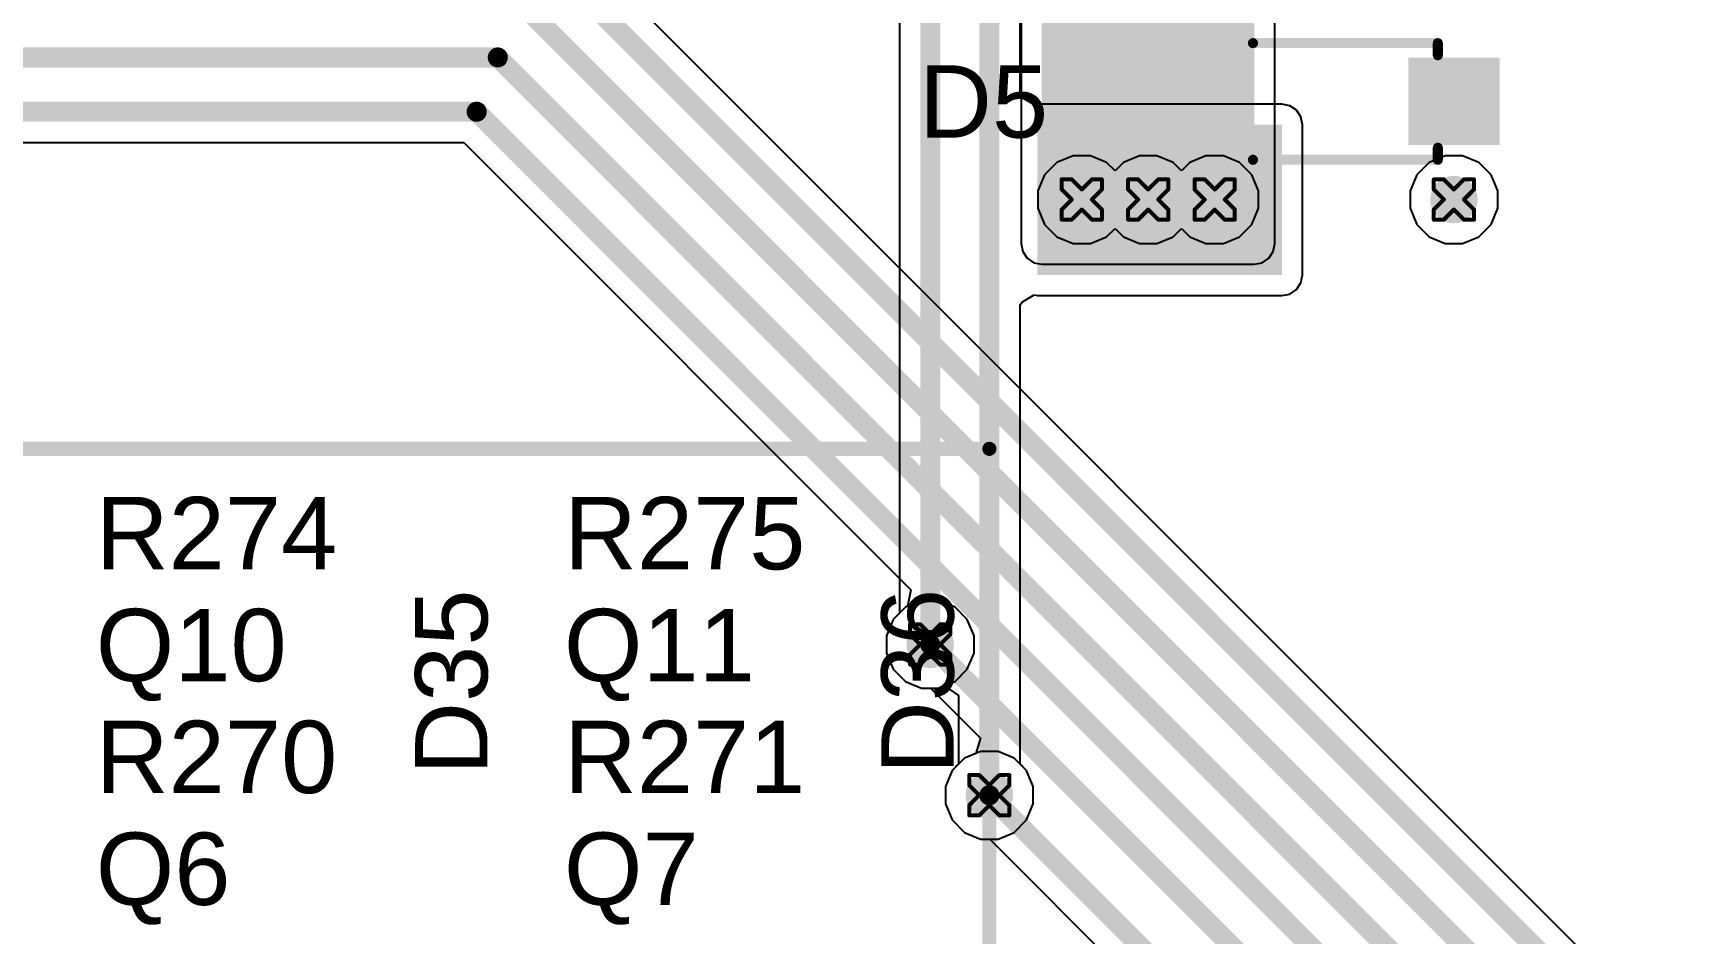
# Model space of a CAD drawing. Header units: inches. Extents: x -11 to 5379, y 0 to 5429.
# Drawn here: x 243.97 to 265.01, y 42.26 to 53.64 of the extents above; entities that cross this region are included whole.
import ezdxf

# ---------------------------------------------------------------- set-up
doc = ezdxf.new("R2010")
doc.units = ezdxf.units.IN
for name, color, linetype in [('Bottom Layer', 5, 'Continuous'), ('Drill Drawing', 1, 'Continuous'), ('GND', 16, 'Continuous'), ('PWR', 76, 'Continuous'), ('Top Layer', 1, 'Continuous'), ('Top Overlay', 2, 'Continuous'), ('Top Paste', 8, 'Continuous'), ('Top Solder', 216, 'Continuous'), ('Via Holes', 16, 'Continuous')]:
    doc.layers.add(name, color=color, linetype=linetype)
doc.styles.add('Arial', font='', dxfattribs={"height": 0.2})
doc.styles.get('Arial').set_extended_font_data('Arial')

# ---------------------------------------------------------------- blocks, each defined once
blk = doc.blocks.new('SOD_123_575')
at = {"layer": 'Top Layer'}
for points in [[(-1.1, 0.45), (-1.1, -0.45), (-2.05, -0.45), (-2.05, 0.45)], [(2.05, 0.45), (2.05, -0.45), (1.1, -0.45), (1.1, 0.45)]]:
    blk.add_hatch(color=1, dxfattribs=at).paths.add_polyline_path(points)
at = {"layer": 'Top Overlay'}
for points in [[(0.965, 0.508), (2.819, 0.508), (2.819, 0.8), (0.965, 0.8)], [(2.12, -0.788), (2.82, -0.788), (2.82, 0.787), (2.12, 0.787)], [(0.965, -0.8), (2.819, -0.8), (2.819, -0.508), (0.965, -0.508)]]:
    blk.add_hatch(color=2, dxfattribs=at).paths.add_polyline_path(points)
at = {"layer": 'Top Paste'}
for points in [[(-1.1, 0.45), (-1.1, -0.45), (-2.05, -0.45), (-2.05, 0.45)], [(2.05, 0.45), (2.05, -0.45), (1.1, -0.45), (1.1, 0.45)]]:
    blk.add_hatch(color=8, dxfattribs=at).paths.add_polyline_path(points)
at = {"layer": 'Top Solder'}
for points in [[(-0.998, 0.552), (-0.998, -0.552), (-2.152, -0.552), (-2.152, 0.552)], [(2.152, 0.552), (2.152, -0.552), (0.998, -0.552), (0.998, 0.552)]]:
    blk.add_hatch(color=216, dxfattribs=at).paths.add_polyline_path(points)
at = {"layer": 'Top Overlay'}
for points in [[(0.965, 0.737, 0.127, 0.127, 0), (-1.372, 0.737, 0.127, 0.127, 0)], [(-1.372, 0.737, 0.127, 0.127, 0), (-1.372, 0.584, 0.127, 0.127, 0)], [(-1.372, -0.584, 0.127, 0.127, 0), (-1.372, -0.737, 0.127, 0.127, 0)], [(0.965, -0.737, 0.127, 0.127, 0), (-1.372, -0.737, 0.127, 0.127, 0)]]:
    blk.add_lwpolyline(points, format="xyseb", dxfattribs=at)
for points in [[(-1.403, 0.737, 0.0635, 0.0635, 1), (-1.34, 0.737, 0.0635, 0.0635, 1)], [(-1.403, 0.737, 0.0635, 0.0635, 1), (-1.34, 0.737, 0.0635, 0.0635, 1)], [(-1.403, 0.584, 0.0635, 0.0635, 1), (-1.34, 0.584, 0.0635, 0.0635, 1)], [(0.933, 0.737, 0.0635, 0.0635, 1), (0.997, 0.737, 0.0635, 0.0635, 1)], [(-1.403, -0.584, 0.0635, 0.0635, 1), (-1.34, -0.584, 0.0635, 0.0635, 1)], [(-1.403, -0.737, 0.0635, 0.0635, 1), (-1.34, -0.737, 0.0635, 0.0635, 1)], [(-1.403, -0.737, 0.0635, 0.0635, 1), (-1.34, -0.737, 0.0635, 0.0635, 1)], [(0.933, -0.737, 0.0635, 0.0635, 1), (0.997, -0.737, 0.0635, 0.0635, 1)]]:
    blk.add_lwpolyline(points, format="xyseb", close=True, dxfattribs=at)

msp = doc.modelspace()

# ---------------------------------------------------------------- hatches: boundary and pattern name
at = {"layer": 'Bottom Layer'}
msp.add_hatch(color=5, dxfattribs=at).paths.add_polyline_path([(256.665, 50.582), (259.755, 50.582), (259.755, 52.482), (256.665, 52.482)])
h = msp.add_hatch(color=5, dxfattribs=at)
edge = h.paths.add_edge_path()
edge.add_arc((257.226, 51.537), 0.3, 0, 360)
h = msp.add_hatch(color=5, dxfattribs=at)
edge = h.paths.add_edge_path()
edge.add_arc((258.066, 51.537), 0.3, 0, 360)
h = msp.add_hatch(color=5, dxfattribs=at)
edge = h.paths.add_edge_path()
edge.add_arc((258.906, 51.537), 0.3, 0, 360)
h = msp.add_hatch(color=5, dxfattribs=at)
edge = h.paths.add_edge_path()
edge.add_arc((261.93, 51.537), 0.3, 0, 360)
h = msp.add_hatch(color=5, dxfattribs=at)
edge = h.paths.add_edge_path()
edge.add_arc((255.31, 45.916), 0.3, 0, 360)
h = msp.add_hatch(color=5, dxfattribs=at)
edge = h.paths.add_edge_path()
edge.add_arc((256.057, 44.011), 0.3, 0, 360)
at = {"layer": 'GND'}
h = msp.add_hatch(color=16, dxfattribs=at)
edge = h.paths.add_edge_path()
edge.add_arc((257.226, 51.537), 0.3, 0, 360)
h = msp.add_hatch(color=16, dxfattribs=at)
edge = h.paths.add_edge_path()
edge.add_arc((258.066, 51.537), 0.3, 0, 360)
h = msp.add_hatch(color=16, dxfattribs=at)
edge = h.paths.add_edge_path()
edge.add_arc((258.906, 51.537), 0.3, 0, 360)
h = msp.add_hatch(color=16, dxfattribs=at)
edge = h.paths.add_edge_path()
edge.add_arc((261.93, 51.537), 0.3, 0, 360)
h = msp.add_hatch(color=16, dxfattribs=at)
edge = h.paths.add_edge_path()
edge.add_arc((255.31, 45.916), 0.3, 0, 360)
h = msp.add_hatch(color=16, dxfattribs=at)
edge = h.paths.add_edge_path()
edge.add_arc((256.057, 44.011), 0.3, 0, 360)
at = {"layer": 'PWR'}
h = msp.add_hatch(color=76, dxfattribs=at)
edge = h.paths.add_edge_path()
edge.add_arc((257.226, 51.537), 0.3, 0, 360)
h = msp.add_hatch(color=76, dxfattribs=at)
edge = h.paths.add_edge_path()
edge.add_arc((258.066, 51.537), 0.3, 0, 360)
h = msp.add_hatch(color=76, dxfattribs=at)
edge = h.paths.add_edge_path()
edge.add_arc((258.906, 51.537), 0.3, 0, 360)
h = msp.add_hatch(color=76, dxfattribs=at)
edge = h.paths.add_edge_path()
edge.add_arc((261.93, 51.537), 0.3, 0, 360)
h = msp.add_hatch(color=76, dxfattribs=at)
edge = h.paths.add_edge_path()
edge.add_arc((255.31, 45.916), 0.3, 0, 360)
h = msp.add_hatch(color=76, dxfattribs=at)
edge = h.paths.add_edge_path()
edge.add_arc((256.057, 44.011), 0.3, 0, 360)
at = {"layer": 'Top Layer'}
msp.add_hatch(color=1, dxfattribs=at).paths.add_polyline_path([(256.72, 50.978), (259.406, 50.978), (259.406, 55.658), (256.72, 55.658)])
h = msp.add_hatch(color=1, dxfattribs=at)
edge = h.paths.add_edge_path()
edge.add_arc((257.226, 51.537), 0.3, 0, 360)
h = msp.add_hatch(color=1, dxfattribs=at)
edge = h.paths.add_edge_path()
edge.add_arc((258.066, 51.537), 0.3, 0, 360)
h = msp.add_hatch(color=1, dxfattribs=at)
edge = h.paths.add_edge_path()
edge.add_arc((258.906, 51.537), 0.3, 0, 360)
h = msp.add_hatch(color=1, dxfattribs=at)
edge = h.paths.add_edge_path()
edge.add_arc((261.93, 51.537), 0.3, 0, 360)
h = msp.add_hatch(color=1, dxfattribs=at)
edge = h.paths.add_edge_path()
edge.add_arc((255.31, 45.916), 0.3, 0, 360)
h = msp.add_hatch(color=1, dxfattribs=at)
edge = h.paths.add_edge_path()
edge.add_arc((256.057, 44.011), 0.3, 0, 360)
at = {"layer": 'Via Holes'}
h = msp.add_hatch(color=7, dxfattribs=at)
edge = h.paths.add_edge_path()
edge.add_arc((257.226, 51.537), 0.15, 0, 360)
h = msp.add_hatch(color=7, dxfattribs=at)
edge = h.paths.add_edge_path()
edge.add_arc((258.066, 51.537), 0.15, 0, 360)
h = msp.add_hatch(color=7, dxfattribs=at)
edge = h.paths.add_edge_path()
edge.add_arc((258.906, 51.537), 0.15, 0, 360)
h = msp.add_hatch(color=7, dxfattribs=at)
edge = h.paths.add_edge_path()
edge.add_arc((261.93, 51.537), 0.15, 0, 360)
h = msp.add_hatch(color=7, dxfattribs=at)
edge = h.paths.add_edge_path()
edge.add_arc((255.31, 45.916), 0.15, 0, 360)
h = msp.add_hatch(color=7, dxfattribs=at)
edge = h.paths.add_edge_path()
edge.add_arc((256.057, 44.011), 0.15, 0, 360)

# ---------------------------------------------------------------- linework, layer by layer
at = {"layer": 'Bottom Layer'}
for p, q in [((256.446, 52.854), (256.446, 76.615)), ((254.921, 76.124), (254.921, 46.311)), ((256.478, 52.819), (256.446, 52.854)), ((256.624, 52.732), (256.478, 52.819)), ((256.665, 52.741), (256.624, 52.732)), ((259.755, 52.741), (256.665, 52.741)), ((259.854, 52.721), (259.755, 52.741)), ((259.938, 52.665), (259.854, 52.721)), ((259.994, 52.581), (259.938, 52.665)), ((260.014, 52.482), (259.994, 52.581)), ((260.014, 50.582), (260.014, 52.482)), ((259.994, 50.483), (260.014, 50.582)), ((256.478, 50.245), (256.624, 50.332)), ((256.624, 50.332), (256.665, 50.323)), ((256.665, 50.323), (259.755, 50.323)), ((259.755, 50.323), (259.854, 50.343)), ((259.854, 50.343), (259.938, 50.399)), ((259.938, 50.399), (259.994, 50.483)), ((256.446, 50.21), (256.478, 50.245)), ((256.446, 44.406), (256.446, 50.21)), ((254.921, 46.311), (254.84, 46.229)), ((254.84, 46.229), (254.756, 46.026)), ((254.756, 46.026), (254.756, 45.805)), ((254.756, 45.805), (254.84, 45.602)), ((254.84, 45.602), (254.996, 45.446)), ((254.996, 45.446), (255.2, 45.362)), ((255.2, 45.362), (255.42, 45.362)), ((255.42, 45.362), (255.491, 45.391)), ((255.491, 45.391), (255.669, 45.272)), ((255.669, 45.272), (255.669, 44.406)), ((255.669, 44.406), (255.588, 44.325)), ((256.527, 44.325), (256.446, 44.406)), ((255.588, 44.325), (255.503, 44.122)), ((256.611, 44.122), (256.527, 44.325)), ((255.503, 44.122), (255.503, 43.901)), ((256.611, 43.901), (256.611, 44.122)), ((255.503, 43.901), (255.588, 43.698)), ((256.527, 43.698), (256.611, 43.901)), ((255.588, 43.698), (255.744, 43.542)), ((256.371, 43.542), (256.527, 43.698)), ((255.744, 43.542), (255.947, 43.457)), ((255.947, 43.457), (256.168, 43.457)), ((256.168, 43.457), (256.371, 43.542))]:
    msp.add_line(p, q, dxfattribs=at)
for points in [[(256.057, 44.011, 0.254, 0.254, 0), (256.057, 76.615, 0.254, 0.254, 0)], [(255.31, 45.916, 0.254, 0.254, 0), (255.31, 76.285, 0.254, 0.254, 0)]]:
    msp.add_lwpolyline(points, format="xyseb", dxfattribs=at)
for points in [[(255.246, 45.916, 0.127, 0.127, 1), (255.373, 45.916, 0.127, 0.127, 1)], [(255.994, 44.011, 0.127, 0.127, 1), (256.121, 44.011, 0.127, 0.127, 1)]]:
    msp.add_lwpolyline(points, format="xyseb", close=True, dxfattribs=at)
at = {"layer": 'Drill Drawing'}
for points in [[(256.972, 51.664, 0.0508, 0.0508, 0), (256.972, 51.791, 0.0508, 0.0508, 0)], [(256.972, 51.791, 0.0508, 0.0508, 0), (257.099, 51.791, 0.0508, 0.0508, 0)], [(257.099, 51.791, 0.0508, 0.0508, 0), (257.226, 51.664, 0.0508, 0.0508, 0)], [(257.226, 51.664, 0.0508, 0.0508, 0), (257.353, 51.791, 0.0508, 0.0508, 0)], [(257.353, 51.791, 0.0508, 0.0508, 0), (257.48, 51.791, 0.0508, 0.0508, 0)], [(257.48, 51.664, 0.0508, 0.0508, 0), (257.48, 51.791, 0.0508, 0.0508, 0)], [(257.812, 51.664, 0.0508, 0.0508, 0), (257.812, 51.791, 0.0508, 0.0508, 0)], [(257.812, 51.791, 0.0508, 0.0508, 0), (257.939, 51.791, 0.0508, 0.0508, 0)], [(257.939, 51.791, 0.0508, 0.0508, 0), (258.066, 51.664, 0.0508, 0.0508, 0)], [(258.066, 51.664, 0.0508, 0.0508, 0), (258.193, 51.791, 0.0508, 0.0508, 0)], [(258.193, 51.791, 0.0508, 0.0508, 0), (258.32, 51.791, 0.0508, 0.0508, 0)], [(258.32, 51.664, 0.0508, 0.0508, 0), (258.32, 51.791, 0.0508, 0.0508, 0)], [(258.652, 51.664, 0.0508, 0.0508, 0), (258.652, 51.791, 0.0508, 0.0508, 0)], [(258.652, 51.791, 0.0508, 0.0508, 0), (258.779, 51.791, 0.0508, 0.0508, 0)], [(258.779, 51.791, 0.0508, 0.0508, 0), (258.906, 51.664, 0.0508, 0.0508, 0)], [(258.906, 51.664, 0.0508, 0.0508, 0), (259.033, 51.791, 0.0508, 0.0508, 0)], [(259.033, 51.791, 0.0508, 0.0508, 0), (259.16, 51.791, 0.0508, 0.0508, 0)], [(259.16, 51.664, 0.0508, 0.0508, 0), (259.16, 51.791, 0.0508, 0.0508, 0)], [(261.676, 51.664, 0.0508, 0.0508, 0), (261.676, 51.791, 0.0508, 0.0508, 0)], [(261.676, 51.791, 0.0508, 0.0508, 0), (261.803, 51.791, 0.0508, 0.0508, 0)], [(261.803, 51.791, 0.0508, 0.0508, 0), (261.93, 51.664, 0.0508, 0.0508, 0)], [(261.93, 51.664, 0.0508, 0.0508, 0), (262.057, 51.791, 0.0508, 0.0508, 0)], [(262.057, 51.791, 0.0508, 0.0508, 0), (262.184, 51.791, 0.0508, 0.0508, 0)], [(262.184, 51.664, 0.0508, 0.0508, 0), (262.184, 51.791, 0.0508, 0.0508, 0)], [(256.972, 51.664, 0.0508, 0.0508, 0), (257.099, 51.537, 0.0508, 0.0508, 0)], [(256.972, 51.41, 0.0508, 0.0508, 0), (257.099, 51.537, 0.0508, 0.0508, 0)], [(257.353, 51.537, 0.0508, 0.0508, 0), (257.48, 51.664, 0.0508, 0.0508, 0)], [(257.353, 51.537, 0.0508, 0.0508, 0), (257.48, 51.41, 0.0508, 0.0508, 0)], [(257.812, 51.664, 0.0508, 0.0508, 0), (257.939, 51.537, 0.0508, 0.0508, 0)], [(257.812, 51.41, 0.0508, 0.0508, 0), (257.939, 51.537, 0.0508, 0.0508, 0)], [(258.193, 51.537, 0.0508, 0.0508, 0), (258.32, 51.664, 0.0508, 0.0508, 0)], [(258.193, 51.537, 0.0508, 0.0508, 0), (258.32, 51.41, 0.0508, 0.0508, 0)], [(258.652, 51.664, 0.0508, 0.0508, 0), (258.779, 51.537, 0.0508, 0.0508, 0)], [(258.652, 51.41, 0.0508, 0.0508, 0), (258.779, 51.537, 0.0508, 0.0508, 0)], [(259.033, 51.537, 0.0508, 0.0508, 0), (259.16, 51.664, 0.0508, 0.0508, 0)], [(259.033, 51.537, 0.0508, 0.0508, 0), (259.16, 51.41, 0.0508, 0.0508, 0)], [(261.676, 51.664, 0.0508, 0.0508, 0), (261.803, 51.537, 0.0508, 0.0508, 0)], [(261.676, 51.41, 0.0508, 0.0508, 0), (261.803, 51.537, 0.0508, 0.0508, 0)], [(262.057, 51.537, 0.0508, 0.0508, 0), (262.184, 51.664, 0.0508, 0.0508, 0)], [(262.057, 51.537, 0.0508, 0.0508, 0), (262.184, 51.41, 0.0508, 0.0508, 0)], [(256.972, 51.283, 0.0508, 0.0508, 0), (256.972, 51.41, 0.0508, 0.0508, 0)], [(257.099, 51.283, 0.0508, 0.0508, 0), (257.226, 51.41, 0.0508, 0.0508, 0)], [(257.226, 51.41, 0.0508, 0.0508, 0), (257.353, 51.283, 0.0508, 0.0508, 0)], [(257.48, 51.283, 0.0508, 0.0508, 0), (257.48, 51.41, 0.0508, 0.0508, 0)], [(257.812, 51.283, 0.0508, 0.0508, 0), (257.812, 51.41, 0.0508, 0.0508, 0)], [(257.939, 51.283, 0.0508, 0.0508, 0), (258.066, 51.41, 0.0508, 0.0508, 0)], [(258.066, 51.41, 0.0508, 0.0508, 0), (258.193, 51.283, 0.0508, 0.0508, 0)], [(258.32, 51.283, 0.0508, 0.0508, 0), (258.32, 51.41, 0.0508, 0.0508, 0)], [(258.652, 51.283, 0.0508, 0.0508, 0), (258.652, 51.41, 0.0508, 0.0508, 0)], [(258.779, 51.283, 0.0508, 0.0508, 0), (258.906, 51.41, 0.0508, 0.0508, 0)], [(258.906, 51.41, 0.0508, 0.0508, 0), (259.033, 51.283, 0.0508, 0.0508, 0)], [(259.16, 51.283, 0.0508, 0.0508, 0), (259.16, 51.41, 0.0508, 0.0508, 0)], [(261.676, 51.283, 0.0508, 0.0508, 0), (261.676, 51.41, 0.0508, 0.0508, 0)], [(261.803, 51.283, 0.0508, 0.0508, 0), (261.93, 51.41, 0.0508, 0.0508, 0)], [(261.93, 51.41, 0.0508, 0.0508, 0), (262.057, 51.283, 0.0508, 0.0508, 0)], [(262.184, 51.283, 0.0508, 0.0508, 0), (262.184, 51.41, 0.0508, 0.0508, 0)], [(256.972, 51.283, 0.0508, 0.0508, 0), (257.099, 51.283, 0.0508, 0.0508, 0)], [(257.353, 51.283, 0.0508, 0.0508, 0), (257.48, 51.283, 0.0508, 0.0508, 0)], [(257.812, 51.283, 0.0508, 0.0508, 0), (257.939, 51.283, 0.0508, 0.0508, 0)], [(258.193, 51.283, 0.0508, 0.0508, 0), (258.32, 51.283, 0.0508, 0.0508, 0)], [(258.652, 51.283, 0.0508, 0.0508, 0), (258.779, 51.283, 0.0508, 0.0508, 0)], [(259.033, 51.283, 0.0508, 0.0508, 0), (259.16, 51.283, 0.0508, 0.0508, 0)], [(261.676, 51.283, 0.0508, 0.0508, 0), (261.803, 51.283, 0.0508, 0.0508, 0)], [(262.057, 51.283, 0.0508, 0.0508, 0), (262.184, 51.283, 0.0508, 0.0508, 0)], [(255.056, 46.043, 0.0508, 0.0508, 0), (255.056, 46.17, 0.0508, 0.0508, 0)], [(255.056, 46.17, 0.0508, 0.0508, 0), (255.183, 46.17, 0.0508, 0.0508, 0)], [(255.183, 46.17, 0.0508, 0.0508, 0), (255.31, 46.043, 0.0508, 0.0508, 0)], [(255.31, 46.043, 0.0508, 0.0508, 0), (255.437, 46.17, 0.0508, 0.0508, 0)], [(255.437, 46.17, 0.0508, 0.0508, 0), (255.564, 46.17, 0.0508, 0.0508, 0)], [(255.564, 46.043, 0.0508, 0.0508, 0), (255.564, 46.17, 0.0508, 0.0508, 0)], [(255.056, 46.043, 0.0508, 0.0508, 0), (255.183, 45.916, 0.0508, 0.0508, 0)], [(255.056, 45.789, 0.0508, 0.0508, 0), (255.183, 45.916, 0.0508, 0.0508, 0)], [(255.437, 45.916, 0.0508, 0.0508, 0), (255.564, 46.043, 0.0508, 0.0508, 0)], [(255.437, 45.916, 0.0508, 0.0508, 0), (255.564, 45.789, 0.0508, 0.0508, 0)], [(255.056, 45.662, 0.0508, 0.0508, 0), (255.056, 45.789, 0.0508, 0.0508, 0)], [(255.056, 45.662, 0.0508, 0.0508, 0), (255.183, 45.662, 0.0508, 0.0508, 0)], [(255.183, 45.662, 0.0508, 0.0508, 0), (255.31, 45.789, 0.0508, 0.0508, 0)], [(255.31, 45.789, 0.0508, 0.0508, 0), (255.437, 45.662, 0.0508, 0.0508, 0)], [(255.437, 45.662, 0.0508, 0.0508, 0), (255.564, 45.662, 0.0508, 0.0508, 0)], [(255.564, 45.662, 0.0508, 0.0508, 0), (255.564, 45.789, 0.0508, 0.0508, 0)], [(255.803, 44.138, 0.0508, 0.0508, 0), (255.803, 44.265, 0.0508, 0.0508, 0)], [(255.803, 44.265, 0.0508, 0.0508, 0), (255.93, 44.265, 0.0508, 0.0508, 0)], [(255.93, 44.265, 0.0508, 0.0508, 0), (256.057, 44.138, 0.0508, 0.0508, 0)], [(256.057, 44.138, 0.0508, 0.0508, 0), (256.184, 44.265, 0.0508, 0.0508, 0)], [(256.184, 44.265, 0.0508, 0.0508, 0), (256.311, 44.265, 0.0508, 0.0508, 0)], [(256.311, 44.138, 0.0508, 0.0508, 0), (256.311, 44.265, 0.0508, 0.0508, 0)], [(255.803, 44.138, 0.0508, 0.0508, 0), (255.93, 44.011, 0.0508, 0.0508, 0)], [(255.803, 43.884, 0.0508, 0.0508, 0), (255.93, 44.011, 0.0508, 0.0508, 0)], [(256.184, 44.011, 0.0508, 0.0508, 0), (256.311, 44.138, 0.0508, 0.0508, 0)], [(256.184, 44.011, 0.0508, 0.0508, 0), (256.311, 43.884, 0.0508, 0.0508, 0)], [(255.803, 43.757, 0.0508, 0.0508, 0), (255.803, 43.884, 0.0508, 0.0508, 0)], [(255.803, 43.757, 0.0508, 0.0508, 0), (255.93, 43.757, 0.0508, 0.0508, 0)], [(255.93, 43.757, 0.0508, 0.0508, 0), (256.057, 43.884, 0.0508, 0.0508, 0)], [(256.057, 43.884, 0.0508, 0.0508, 0), (256.184, 43.757, 0.0508, 0.0508, 0)], [(256.184, 43.757, 0.0508, 0.0508, 0), (256.311, 43.757, 0.0508, 0.0508, 0)], [(256.311, 43.757, 0.0508, 0.0508, 0), (256.311, 43.884, 0.0508, 0.0508, 0)]]:
    msp.add_lwpolyline(points, format="xyseb", dxfattribs=at)
for points in [[(256.959, 51.791, 0.0254, 0.0254, 1), (256.985, 51.791, 0.0254, 0.0254, 1)], [(256.959, 51.791, 0.0254, 0.0254, 1), (256.985, 51.791, 0.0254, 0.0254, 1)], [(257.086, 51.791, 0.0254, 0.0254, 1), (257.111, 51.791, 0.0254, 0.0254, 1)], [(257.086, 51.791, 0.0254, 0.0254, 1), (257.111, 51.791, 0.0254, 0.0254, 1)], [(257.34, 51.791, 0.0254, 0.0254, 1), (257.365, 51.791, 0.0254, 0.0254, 1)], [(257.34, 51.791, 0.0254, 0.0254, 1), (257.365, 51.791, 0.0254, 0.0254, 1)], [(257.467, 51.791, 0.0254, 0.0254, 1), (257.492, 51.791, 0.0254, 0.0254, 1)], [(257.467, 51.791, 0.0254, 0.0254, 1), (257.492, 51.791, 0.0254, 0.0254, 1)], [(257.799, 51.791, 0.0254, 0.0254, 1), (257.825, 51.791, 0.0254, 0.0254, 1)], [(257.799, 51.791, 0.0254, 0.0254, 1), (257.825, 51.791, 0.0254, 0.0254, 1)], [(257.926, 51.791, 0.0254, 0.0254, 1), (257.952, 51.791, 0.0254, 0.0254, 1)], [(257.926, 51.791, 0.0254, 0.0254, 1), (257.952, 51.791, 0.0254, 0.0254, 1)], [(258.18, 51.791, 0.0254, 0.0254, 1), (258.206, 51.791, 0.0254, 0.0254, 1)], [(258.18, 51.791, 0.0254, 0.0254, 1), (258.206, 51.791, 0.0254, 0.0254, 1)], [(258.307, 51.791, 0.0254, 0.0254, 1), (258.333, 51.791, 0.0254, 0.0254, 1)], [(258.307, 51.791, 0.0254, 0.0254, 1), (258.333, 51.791, 0.0254, 0.0254, 1)], [(258.639, 51.791, 0.0254, 0.0254, 1), (258.665, 51.791, 0.0254, 0.0254, 1)], [(258.639, 51.791, 0.0254, 0.0254, 1), (258.665, 51.791, 0.0254, 0.0254, 1)], [(258.766, 51.791, 0.0254, 0.0254, 1), (258.792, 51.791, 0.0254, 0.0254, 1)], [(258.766, 51.791, 0.0254, 0.0254, 1), (258.792, 51.791, 0.0254, 0.0254, 1)], [(259.02, 51.791, 0.0254, 0.0254, 1), (259.046, 51.791, 0.0254, 0.0254, 1)], [(259.02, 51.791, 0.0254, 0.0254, 1), (259.046, 51.791, 0.0254, 0.0254, 1)], [(259.147, 51.791, 0.0254, 0.0254, 1), (259.173, 51.791, 0.0254, 0.0254, 1)], [(259.147, 51.791, 0.0254, 0.0254, 1), (259.173, 51.791, 0.0254, 0.0254, 1)], [(261.663, 51.791, 0.0254, 0.0254, 1), (261.689, 51.791, 0.0254, 0.0254, 1)], [(261.663, 51.791, 0.0254, 0.0254, 1), (261.689, 51.791, 0.0254, 0.0254, 1)], [(261.79, 51.791, 0.0254, 0.0254, 1), (261.816, 51.791, 0.0254, 0.0254, 1)], [(261.79, 51.791, 0.0254, 0.0254, 1), (261.816, 51.791, 0.0254, 0.0254, 1)], [(262.044, 51.791, 0.0254, 0.0254, 1), (262.07, 51.791, 0.0254, 0.0254, 1)], [(262.044, 51.791, 0.0254, 0.0254, 1), (262.07, 51.791, 0.0254, 0.0254, 1)], [(262.171, 51.791, 0.0254, 0.0254, 1), (262.197, 51.791, 0.0254, 0.0254, 1)], [(262.171, 51.791, 0.0254, 0.0254, 1), (262.197, 51.791, 0.0254, 0.0254, 1)], [(256.959, 51.664, 0.0254, 0.0254, 1), (256.985, 51.664, 0.0254, 0.0254, 1)], [(256.959, 51.664, 0.0254, 0.0254, 1), (256.985, 51.664, 0.0254, 0.0254, 1)], [(257.086, 51.537, 0.0254, 0.0254, 1), (257.111, 51.537, 0.0254, 0.0254, 1)], [(257.086, 51.537, 0.0254, 0.0254, 1), (257.111, 51.537, 0.0254, 0.0254, 1)], [(257.213, 51.664, 0.0254, 0.0254, 1), (257.238, 51.664, 0.0254, 0.0254, 1)], [(257.213, 51.664, 0.0254, 0.0254, 1), (257.238, 51.664, 0.0254, 0.0254, 1)], [(257.34, 51.537, 0.0254, 0.0254, 1), (257.365, 51.537, 0.0254, 0.0254, 1)], [(257.34, 51.537, 0.0254, 0.0254, 1), (257.365, 51.537, 0.0254, 0.0254, 1)], [(257.467, 51.664, 0.0254, 0.0254, 1), (257.492, 51.664, 0.0254, 0.0254, 1)], [(257.467, 51.664, 0.0254, 0.0254, 1), (257.492, 51.664, 0.0254, 0.0254, 1)], [(257.799, 51.664, 0.0254, 0.0254, 1), (257.825, 51.664, 0.0254, 0.0254, 1)], [(257.799, 51.664, 0.0254, 0.0254, 1), (257.825, 51.664, 0.0254, 0.0254, 1)], [(257.926, 51.537, 0.0254, 0.0254, 1), (257.952, 51.537, 0.0254, 0.0254, 1)], [(257.926, 51.537, 0.0254, 0.0254, 1), (257.952, 51.537, 0.0254, 0.0254, 1)], [(258.053, 51.664, 0.0254, 0.0254, 1), (258.079, 51.664, 0.0254, 0.0254, 1)], [(258.053, 51.664, 0.0254, 0.0254, 1), (258.079, 51.664, 0.0254, 0.0254, 1)], [(258.18, 51.537, 0.0254, 0.0254, 1), (258.206, 51.537, 0.0254, 0.0254, 1)], [(258.18, 51.537, 0.0254, 0.0254, 1), (258.206, 51.537, 0.0254, 0.0254, 1)], [(258.307, 51.664, 0.0254, 0.0254, 1), (258.333, 51.664, 0.0254, 0.0254, 1)], [(258.307, 51.664, 0.0254, 0.0254, 1), (258.333, 51.664, 0.0254, 0.0254, 1)], [(258.639, 51.664, 0.0254, 0.0254, 1), (258.665, 51.664, 0.0254, 0.0254, 1)], [(258.639, 51.664, 0.0254, 0.0254, 1), (258.665, 51.664, 0.0254, 0.0254, 1)], [(258.766, 51.537, 0.0254, 0.0254, 1), (258.792, 51.537, 0.0254, 0.0254, 1)], [(258.766, 51.537, 0.0254, 0.0254, 1), (258.792, 51.537, 0.0254, 0.0254, 1)], [(258.893, 51.664, 0.0254, 0.0254, 1), (258.919, 51.664, 0.0254, 0.0254, 1)], [(258.893, 51.664, 0.0254, 0.0254, 1), (258.919, 51.664, 0.0254, 0.0254, 1)], [(259.02, 51.537, 0.0254, 0.0254, 1), (259.046, 51.537, 0.0254, 0.0254, 1)], [(259.02, 51.537, 0.0254, 0.0254, 1), (259.046, 51.537, 0.0254, 0.0254, 1)], [(259.147, 51.664, 0.0254, 0.0254, 1), (259.173, 51.664, 0.0254, 0.0254, 1)], [(259.147, 51.664, 0.0254, 0.0254, 1), (259.173, 51.664, 0.0254, 0.0254, 1)], [(261.663, 51.664, 0.0254, 0.0254, 1), (261.689, 51.664, 0.0254, 0.0254, 1)], [(261.663, 51.664, 0.0254, 0.0254, 1), (261.689, 51.664, 0.0254, 0.0254, 1)], [(261.79, 51.537, 0.0254, 0.0254, 1), (261.816, 51.537, 0.0254, 0.0254, 1)], [(261.79, 51.537, 0.0254, 0.0254, 1), (261.816, 51.537, 0.0254, 0.0254, 1)], [(261.917, 51.664, 0.0254, 0.0254, 1), (261.943, 51.664, 0.0254, 0.0254, 1)], [(261.917, 51.664, 0.0254, 0.0254, 1), (261.943, 51.664, 0.0254, 0.0254, 1)], [(262.044, 51.537, 0.0254, 0.0254, 1), (262.07, 51.537, 0.0254, 0.0254, 1)], [(262.044, 51.537, 0.0254, 0.0254, 1), (262.07, 51.537, 0.0254, 0.0254, 1)], [(262.171, 51.664, 0.0254, 0.0254, 1), (262.197, 51.664, 0.0254, 0.0254, 1)], [(262.171, 51.664, 0.0254, 0.0254, 1), (262.197, 51.664, 0.0254, 0.0254, 1)], [(256.959, 51.41, 0.0254, 0.0254, 1), (256.985, 51.41, 0.0254, 0.0254, 1)], [(256.959, 51.41, 0.0254, 0.0254, 1), (256.985, 51.41, 0.0254, 0.0254, 1)], [(257.213, 51.41, 0.0254, 0.0254, 1), (257.238, 51.41, 0.0254, 0.0254, 1)], [(257.213, 51.41, 0.0254, 0.0254, 1), (257.238, 51.41, 0.0254, 0.0254, 1)], [(257.467, 51.41, 0.0254, 0.0254, 1), (257.492, 51.41, 0.0254, 0.0254, 1)], [(257.467, 51.41, 0.0254, 0.0254, 1), (257.492, 51.41, 0.0254, 0.0254, 1)], [(257.799, 51.41, 0.0254, 0.0254, 1), (257.825, 51.41, 0.0254, 0.0254, 1)], [(257.799, 51.41, 0.0254, 0.0254, 1), (257.825, 51.41, 0.0254, 0.0254, 1)], [(258.053, 51.41, 0.0254, 0.0254, 1), (258.079, 51.41, 0.0254, 0.0254, 1)], [(258.053, 51.41, 0.0254, 0.0254, 1), (258.079, 51.41, 0.0254, 0.0254, 1)], [(258.307, 51.41, 0.0254, 0.0254, 1), (258.333, 51.41, 0.0254, 0.0254, 1)], [(258.307, 51.41, 0.0254, 0.0254, 1), (258.333, 51.41, 0.0254, 0.0254, 1)], [(258.639, 51.41, 0.0254, 0.0254, 1), (258.665, 51.41, 0.0254, 0.0254, 1)], [(258.639, 51.41, 0.0254, 0.0254, 1), (258.665, 51.41, 0.0254, 0.0254, 1)], [(258.893, 51.41, 0.0254, 0.0254, 1), (258.919, 51.41, 0.0254, 0.0254, 1)], [(258.893, 51.41, 0.0254, 0.0254, 1), (258.919, 51.41, 0.0254, 0.0254, 1)], [(259.147, 51.41, 0.0254, 0.0254, 1), (259.173, 51.41, 0.0254, 0.0254, 1)], [(259.147, 51.41, 0.0254, 0.0254, 1), (259.173, 51.41, 0.0254, 0.0254, 1)], [(261.663, 51.41, 0.0254, 0.0254, 1), (261.689, 51.41, 0.0254, 0.0254, 1)], [(261.663, 51.41, 0.0254, 0.0254, 1), (261.689, 51.41, 0.0254, 0.0254, 1)], [(261.917, 51.41, 0.0254, 0.0254, 1), (261.943, 51.41, 0.0254, 0.0254, 1)], [(261.917, 51.41, 0.0254, 0.0254, 1), (261.943, 51.41, 0.0254, 0.0254, 1)], [(262.171, 51.41, 0.0254, 0.0254, 1), (262.197, 51.41, 0.0254, 0.0254, 1)], [(262.171, 51.41, 0.0254, 0.0254, 1), (262.197, 51.41, 0.0254, 0.0254, 1)], [(256.959, 51.283, 0.0254, 0.0254, 1), (256.985, 51.283, 0.0254, 0.0254, 1)], [(256.959, 51.283, 0.0254, 0.0254, 1), (256.985, 51.283, 0.0254, 0.0254, 1)], [(257.086, 51.283, 0.0254, 0.0254, 1), (257.111, 51.283, 0.0254, 0.0254, 1)], [(257.086, 51.283, 0.0254, 0.0254, 1), (257.111, 51.283, 0.0254, 0.0254, 1)], [(257.34, 51.283, 0.0254, 0.0254, 1), (257.365, 51.283, 0.0254, 0.0254, 1)], [(257.34, 51.283, 0.0254, 0.0254, 1), (257.365, 51.283, 0.0254, 0.0254, 1)], [(257.467, 51.283, 0.0254, 0.0254, 1), (257.492, 51.283, 0.0254, 0.0254, 1)], [(257.467, 51.283, 0.0254, 0.0254, 1), (257.492, 51.283, 0.0254, 0.0254, 1)], [(257.799, 51.283, 0.0254, 0.0254, 1), (257.825, 51.283, 0.0254, 0.0254, 1)], [(257.799, 51.283, 0.0254, 0.0254, 1), (257.825, 51.283, 0.0254, 0.0254, 1)], [(257.926, 51.283, 0.0254, 0.0254, 1), (257.952, 51.283, 0.0254, 0.0254, 1)], [(257.926, 51.283, 0.0254, 0.0254, 1), (257.952, 51.283, 0.0254, 0.0254, 1)], [(258.18, 51.283, 0.0254, 0.0254, 1), (258.206, 51.283, 0.0254, 0.0254, 1)], [(258.18, 51.283, 0.0254, 0.0254, 1), (258.206, 51.283, 0.0254, 0.0254, 1)], [(258.307, 51.283, 0.0254, 0.0254, 1), (258.333, 51.283, 0.0254, 0.0254, 1)], [(258.307, 51.283, 0.0254, 0.0254, 1), (258.333, 51.283, 0.0254, 0.0254, 1)], [(258.639, 51.283, 0.0254, 0.0254, 1), (258.665, 51.283, 0.0254, 0.0254, 1)], [(258.639, 51.283, 0.0254, 0.0254, 1), (258.665, 51.283, 0.0254, 0.0254, 1)], [(258.766, 51.283, 0.0254, 0.0254, 1), (258.792, 51.283, 0.0254, 0.0254, 1)], [(258.766, 51.283, 0.0254, 0.0254, 1), (258.792, 51.283, 0.0254, 0.0254, 1)], [(259.02, 51.283, 0.0254, 0.0254, 1), (259.046, 51.283, 0.0254, 0.0254, 1)], [(259.02, 51.283, 0.0254, 0.0254, 1), (259.046, 51.283, 0.0254, 0.0254, 1)], [(259.147, 51.283, 0.0254, 0.0254, 1), (259.173, 51.283, 0.0254, 0.0254, 1)], [(259.147, 51.283, 0.0254, 0.0254, 1), (259.173, 51.283, 0.0254, 0.0254, 1)], [(261.663, 51.283, 0.0254, 0.0254, 1), (261.689, 51.283, 0.0254, 0.0254, 1)], [(261.663, 51.283, 0.0254, 0.0254, 1), (261.689, 51.283, 0.0254, 0.0254, 1)], [(261.79, 51.283, 0.0254, 0.0254, 1), (261.816, 51.283, 0.0254, 0.0254, 1)], [(261.79, 51.283, 0.0254, 0.0254, 1), (261.816, 51.283, 0.0254, 0.0254, 1)], [(262.044, 51.283, 0.0254, 0.0254, 1), (262.07, 51.283, 0.0254, 0.0254, 1)], [(262.044, 51.283, 0.0254, 0.0254, 1), (262.07, 51.283, 0.0254, 0.0254, 1)], [(262.171, 51.283, 0.0254, 0.0254, 1), (262.197, 51.283, 0.0254, 0.0254, 1)], [(262.171, 51.283, 0.0254, 0.0254, 1), (262.197, 51.283, 0.0254, 0.0254, 1)], [(255.043, 46.17, 0.0254, 0.0254, 1), (255.068, 46.17, 0.0254, 0.0254, 1)], [(255.043, 46.17, 0.0254, 0.0254, 1), (255.068, 46.17, 0.0254, 0.0254, 1)], [(255.17, 46.17, 0.0254, 0.0254, 1), (255.195, 46.17, 0.0254, 0.0254, 1)], [(255.17, 46.17, 0.0254, 0.0254, 1), (255.195, 46.17, 0.0254, 0.0254, 1)], [(255.424, 46.17, 0.0254, 0.0254, 1), (255.449, 46.17, 0.0254, 0.0254, 1)], [(255.424, 46.17, 0.0254, 0.0254, 1), (255.449, 46.17, 0.0254, 0.0254, 1)], [(255.551, 46.17, 0.0254, 0.0254, 1), (255.576, 46.17, 0.0254, 0.0254, 1)], [(255.551, 46.17, 0.0254, 0.0254, 1), (255.576, 46.17, 0.0254, 0.0254, 1)], [(255.043, 46.043, 0.0254, 0.0254, 1), (255.068, 46.043, 0.0254, 0.0254, 1)], [(255.043, 46.043, 0.0254, 0.0254, 1), (255.068, 46.043, 0.0254, 0.0254, 1)], [(255.17, 45.916, 0.0254, 0.0254, 1), (255.195, 45.916, 0.0254, 0.0254, 1)], [(255.17, 45.916, 0.0254, 0.0254, 1), (255.195, 45.916, 0.0254, 0.0254, 1)], [(255.297, 46.043, 0.0254, 0.0254, 1), (255.322, 46.043, 0.0254, 0.0254, 1)], [(255.297, 46.043, 0.0254, 0.0254, 1), (255.322, 46.043, 0.0254, 0.0254, 1)], [(255.424, 45.916, 0.0254, 0.0254, 1), (255.449, 45.916, 0.0254, 0.0254, 1)], [(255.424, 45.916, 0.0254, 0.0254, 1), (255.449, 45.916, 0.0254, 0.0254, 1)], [(255.551, 46.043, 0.0254, 0.0254, 1), (255.576, 46.043, 0.0254, 0.0254, 1)], [(255.551, 46.043, 0.0254, 0.0254, 1), (255.576, 46.043, 0.0254, 0.0254, 1)], [(255.043, 45.789, 0.0254, 0.0254, 1), (255.068, 45.789, 0.0254, 0.0254, 1)], [(255.043, 45.789, 0.0254, 0.0254, 1), (255.068, 45.789, 0.0254, 0.0254, 1)], [(255.043, 45.662, 0.0254, 0.0254, 1), (255.068, 45.662, 0.0254, 0.0254, 1)], [(255.043, 45.662, 0.0254, 0.0254, 1), (255.068, 45.662, 0.0254, 0.0254, 1)], [(255.17, 45.662, 0.0254, 0.0254, 1), (255.195, 45.662, 0.0254, 0.0254, 1)], [(255.17, 45.662, 0.0254, 0.0254, 1), (255.195, 45.662, 0.0254, 0.0254, 1)], [(255.297, 45.789, 0.0254, 0.0254, 1), (255.322, 45.789, 0.0254, 0.0254, 1)], [(255.297, 45.789, 0.0254, 0.0254, 1), (255.322, 45.789, 0.0254, 0.0254, 1)], [(255.424, 45.662, 0.0254, 0.0254, 1), (255.449, 45.662, 0.0254, 0.0254, 1)], [(255.424, 45.662, 0.0254, 0.0254, 1), (255.449, 45.662, 0.0254, 0.0254, 1)], [(255.551, 45.789, 0.0254, 0.0254, 1), (255.576, 45.789, 0.0254, 0.0254, 1)], [(255.551, 45.789, 0.0254, 0.0254, 1), (255.576, 45.789, 0.0254, 0.0254, 1)], [(255.551, 45.662, 0.0254, 0.0254, 1), (255.576, 45.662, 0.0254, 0.0254, 1)], [(255.551, 45.662, 0.0254, 0.0254, 1), (255.576, 45.662, 0.0254, 0.0254, 1)], [(255.791, 44.265, 0.0254, 0.0254, 1), (255.816, 44.265, 0.0254, 0.0254, 1)], [(255.791, 44.265, 0.0254, 0.0254, 1), (255.816, 44.265, 0.0254, 0.0254, 1)], [(255.918, 44.265, 0.0254, 0.0254, 1), (255.943, 44.265, 0.0254, 0.0254, 1)], [(255.918, 44.265, 0.0254, 0.0254, 1), (255.943, 44.265, 0.0254, 0.0254, 1)], [(256.172, 44.265, 0.0254, 0.0254, 1), (256.197, 44.265, 0.0254, 0.0254, 1)], [(256.172, 44.265, 0.0254, 0.0254, 1), (256.197, 44.265, 0.0254, 0.0254, 1)], [(256.299, 44.265, 0.0254, 0.0254, 1), (256.324, 44.265, 0.0254, 0.0254, 1)], [(256.299, 44.265, 0.0254, 0.0254, 1), (256.324, 44.265, 0.0254, 0.0254, 1)], [(255.791, 44.138, 0.0254, 0.0254, 1), (255.816, 44.138, 0.0254, 0.0254, 1)], [(255.791, 44.138, 0.0254, 0.0254, 1), (255.816, 44.138, 0.0254, 0.0254, 1)], [(255.918, 44.011, 0.0254, 0.0254, 1), (255.943, 44.011, 0.0254, 0.0254, 1)], [(255.918, 44.011, 0.0254, 0.0254, 1), (255.943, 44.011, 0.0254, 0.0254, 1)], [(256.045, 44.138, 0.0254, 0.0254, 1), (256.07, 44.138, 0.0254, 0.0254, 1)], [(256.045, 44.138, 0.0254, 0.0254, 1), (256.07, 44.138, 0.0254, 0.0254, 1)], [(256.172, 44.011, 0.0254, 0.0254, 1), (256.197, 44.011, 0.0254, 0.0254, 1)], [(256.172, 44.011, 0.0254, 0.0254, 1), (256.197, 44.011, 0.0254, 0.0254, 1)], [(256.299, 44.138, 0.0254, 0.0254, 1), (256.324, 44.138, 0.0254, 0.0254, 1)], [(256.299, 44.138, 0.0254, 0.0254, 1), (256.324, 44.138, 0.0254, 0.0254, 1)], [(255.791, 43.884, 0.0254, 0.0254, 1), (255.816, 43.884, 0.0254, 0.0254, 1)], [(255.791, 43.884, 0.0254, 0.0254, 1), (255.816, 43.884, 0.0254, 0.0254, 1)], [(255.791, 43.757, 0.0254, 0.0254, 1), (255.816, 43.757, 0.0254, 0.0254, 1)], [(255.791, 43.757, 0.0254, 0.0254, 1), (255.816, 43.757, 0.0254, 0.0254, 1)], [(255.918, 43.757, 0.0254, 0.0254, 1), (255.943, 43.757, 0.0254, 0.0254, 1)], [(255.918, 43.757, 0.0254, 0.0254, 1), (255.943, 43.757, 0.0254, 0.0254, 1)], [(256.045, 43.884, 0.0254, 0.0254, 1), (256.07, 43.884, 0.0254, 0.0254, 1)], [(256.045, 43.884, 0.0254, 0.0254, 1), (256.07, 43.884, 0.0254, 0.0254, 1)], [(256.172, 43.757, 0.0254, 0.0254, 1), (256.197, 43.757, 0.0254, 0.0254, 1)], [(256.172, 43.757, 0.0254, 0.0254, 1), (256.197, 43.757, 0.0254, 0.0254, 1)], [(256.299, 43.884, 0.0254, 0.0254, 1), (256.324, 43.884, 0.0254, 0.0254, 1)], [(256.299, 43.884, 0.0254, 0.0254, 1), (256.324, 43.884, 0.0254, 0.0254, 1)], [(256.299, 43.757, 0.0254, 0.0254, 1), (256.324, 43.757, 0.0254, 0.0254, 1)], [(256.299, 43.757, 0.0254, 0.0254, 1), (256.324, 43.757, 0.0254, 0.0254, 1)]]:
    msp.add_lwpolyline(points, format="xyseb", close=True, dxfattribs=at)
at = {"layer": 'GND'}
for p, q in [((256.912, 52.006), (256.756, 51.85)), ((257.116, 52.091), (256.912, 52.006)), ((257.336, 52.091), (257.116, 52.091)), ((257.54, 52.006), (257.336, 52.091)), ((257.646, 51.9), (257.54, 52.006)), ((257.752, 52.006), (257.646, 51.9)), ((257.956, 52.091), (257.752, 52.006)), ((258.176, 52.091), (257.956, 52.091)), ((258.38, 52.006), (258.176, 52.091)), ((258.486, 51.9), (258.38, 52.006)), ((258.592, 52.006), (258.486, 51.9)), ((258.796, 52.091), (258.592, 52.006)), ((259.016, 52.091), (258.796, 52.091)), ((259.22, 52.006), (259.016, 52.091)), ((259.376, 51.85), (259.22, 52.006)), ((256.756, 51.85), (256.672, 51.647)), ((259.46, 51.647), (259.376, 51.85)), ((256.672, 51.647), (256.672, 51.426)), ((259.46, 51.426), (259.46, 51.647)), ((256.672, 51.426), (256.756, 51.223)), ((259.376, 51.223), (259.46, 51.426)), ((256.756, 51.223), (256.912, 51.067)), ((257.54, 51.067), (257.646, 51.173)), ((257.646, 51.173), (257.752, 51.067)), ((258.38, 51.067), (258.486, 51.173)), ((258.486, 51.173), (258.592, 51.067)), ((259.22, 51.067), (259.376, 51.223)), ((256.912, 51.067), (257.116, 50.983)), ((257.116, 50.983), (257.336, 50.983)), ((257.336, 50.983), (257.54, 51.067)), ((257.752, 51.067), (257.956, 50.983)), ((257.956, 50.983), (258.176, 50.983)), ((258.176, 50.983), (258.38, 51.067)), ((258.592, 51.067), (258.796, 50.983)), ((258.796, 50.983), (259.016, 50.983)), ((259.016, 50.983), (259.22, 51.067)), ((254.996, 46.385), (254.84, 46.229)), ((255.2, 46.47), (254.996, 46.385)), ((255.42, 46.47), (255.2, 46.47)), ((255.624, 46.385), (255.42, 46.47)), ((255.779, 46.229), (255.624, 46.385)), ((254.84, 46.229), (254.756, 46.026)), ((255.864, 46.026), (255.779, 46.229)), ((254.756, 46.026), (254.756, 45.805)), ((255.864, 45.805), (255.864, 46.026)), ((254.756, 45.805), (254.84, 45.602)), ((255.779, 45.602), (255.864, 45.805)), ((254.84, 45.602), (254.996, 45.446)), ((255.624, 45.446), (255.779, 45.602)), ((254.996, 45.446), (255.2, 45.362)), ((255.2, 45.362), (255.42, 45.362)), ((255.42, 45.362), (255.624, 45.446)), ((255.744, 44.481), (255.588, 44.325)), ((255.947, 44.565), (255.744, 44.481)), ((256.168, 44.565), (255.947, 44.565)), ((256.371, 44.481), (256.168, 44.565)), ((256.527, 44.325), (256.371, 44.481)), ((255.588, 44.325), (255.503, 44.122)), ((256.611, 44.122), (256.527, 44.325)), ((255.503, 44.122), (255.503, 43.901)), ((256.611, 43.901), (256.611, 44.122)), ((255.503, 43.901), (255.588, 43.698)), ((256.527, 43.698), (256.611, 43.901)), ((255.588, 43.698), (255.744, 43.542)), ((256.371, 43.542), (256.527, 43.698)), ((255.744, 43.542), (255.947, 43.457)), ((255.947, 43.457), (256.168, 43.457)), ((256.168, 43.457), (256.371, 43.542))]:
    msp.add_line(p, q, dxfattribs=at)
at = {"layer": 'PWR'}
for p, q in [((261.616, 52.006), (261.46, 51.85)), ((261.82, 52.091), (261.616, 52.006)), ((262.04, 52.091), (261.82, 52.091)), ((262.244, 52.006), (262.04, 52.091)), ((262.4, 51.85), (262.244, 52.006)), ((261.46, 51.85), (261.376, 51.647)), ((262.484, 51.647), (262.4, 51.85)), ((261.376, 51.647), (261.376, 51.426)), ((262.484, 51.426), (262.484, 51.647)), ((261.376, 51.426), (261.46, 51.223)), ((262.4, 51.223), (262.484, 51.426)), ((261.46, 51.223), (261.616, 51.067)), ((262.244, 51.067), (262.4, 51.223)), ((261.616, 51.067), (261.82, 50.983)), ((261.82, 50.983), (262.04, 50.983)), ((262.04, 50.983), (262.244, 51.067)), ((254.996, 46.385), (254.84, 46.229)), ((255.2, 46.47), (254.996, 46.385)), ((255.42, 46.47), (255.2, 46.47)), ((255.624, 46.385), (255.42, 46.47)), ((255.779, 46.229), (255.624, 46.385)), ((254.84, 46.229), (254.756, 46.026)), ((255.864, 46.026), (255.779, 46.229)), ((254.756, 46.026), (254.756, 45.805)), ((255.864, 45.805), (255.864, 46.026)), ((254.756, 45.805), (254.84, 45.602)), ((255.779, 45.602), (255.864, 45.805)), ((254.84, 45.602), (254.996, 45.446)), ((255.624, 45.446), (255.779, 45.602)), ((254.996, 45.446), (255.2, 45.362)), ((255.2, 45.362), (255.42, 45.362)), ((255.42, 45.362), (255.624, 45.446)), ((255.744, 44.481), (255.588, 44.325)), ((255.947, 44.565), (255.744, 44.481)), ((256.168, 44.565), (255.947, 44.565)), ((256.371, 44.481), (256.168, 44.565)), ((256.527, 44.325), (256.371, 44.481)), ((255.588, 44.325), (255.503, 44.122)), ((256.611, 44.122), (256.527, 44.325)), ((255.503, 44.122), (255.503, 43.901)), ((256.611, 43.901), (256.611, 44.122)), ((255.503, 43.901), (255.588, 43.698)), ((256.527, 43.698), (256.611, 43.901)), ((255.588, 43.698), (255.744, 43.542)), ((256.371, 43.542), (256.527, 43.698)), ((255.744, 43.542), (255.947, 43.457)), ((255.947, 43.457), (256.168, 43.457)), ((256.168, 43.457), (256.371, 43.542))]:
    msp.add_line(p, q, dxfattribs=at)
at = {"layer": 'Top Layer'}
for p, q in [((256.461, 55.658), (256.461, 50.978)), ((259.665, 50.978), (259.665, 55.658)), ((265.652, 39.941), (250.607, 54.985)), ((235.396, 52.257), (249.416, 52.257)), ((249.416, 52.257), (255.066, 46.607)), ((256.461, 50.978), (256.481, 50.879)), ((259.645, 50.879), (259.665, 50.978)), ((256.481, 50.879), (256.537, 50.795)), ((256.537, 50.795), (256.621, 50.739)), ((256.621, 50.739), (256.72, 50.719)), ((256.72, 50.719), (259.406, 50.719)), ((259.406, 50.719), (259.505, 50.739)), ((259.505, 50.739), (259.589, 50.795)), ((259.589, 50.795), (259.645, 50.879)), ((255.066, 46.607), (255.024, 46.397)), ((254.996, 46.385), (254.84, 46.229)), ((255.024, 46.397), (254.996, 46.385)), ((254.84, 46.229), (254.756, 46.026)), ((254.756, 46.026), (254.756, 45.805)), ((254.756, 45.805), (254.84, 45.602)), ((254.84, 45.602), (254.996, 45.446)), ((254.996, 45.446), (255.2, 45.362)), ((255.2, 45.362), (255.314, 45.362)), ((255.314, 45.362), (255.946, 44.73)), ((255.946, 44.73), (255.885, 44.54)), ((255.744, 44.481), (255.588, 44.325)), ((255.885, 44.54), (255.744, 44.481)), ((255.588, 44.325), (255.503, 44.122)), ((255.503, 44.122), (255.503, 43.901)), ((255.503, 43.901), (255.588, 43.698)), ((255.588, 43.698), (255.744, 43.542)), ((255.744, 43.542), (255.947, 43.457)), ((255.947, 43.457), (256.062, 43.457)), ((256.062, 43.457), (262.038, 37.482))]:
    msp.add_line(p, q, dxfattribs=at)
for points in [[(250.333, 54.711, 0.254, 0.254, 0), (265.377, 39.666, 0.254, 0.254, 0)], [(250.076, 54.076, 0.254, 0.254, 0), (264.821, 39.331, 0.254, 0.254, 0)], [(185.244, 53.332, 0.254, 0.254, 0), (249.843, 53.332, 0.254, 0.254, 0)], [(249.843, 53.332, 0.254, 0.254, 0), (264.236, 38.939, 0.254, 0.254, 0)], [(184.481, 52.646, 0.254, 0.254, 0), (249.577, 52.646, 0.254, 0.254, 0)], [(249.577, 52.646, 0.254, 0.254, 0), (263.65, 38.572, 0.254, 0.254, 0)], [(255.31, 45.916, 0.254, 0.254, 0), (263.022, 38.204, 0.254, 0.254, 0)], [(256.057, 44.011, 0.254, 0.254, 0), (262.426, 37.643, 0.254, 0.254, 0)]]:
    msp.add_lwpolyline(points, format="xyseb", dxfattribs=at)
for points in [[(249.78, 53.332, 0.127, 0.127, 1), (249.907, 53.332, 0.127, 0.127, 1)], [(249.78, 53.332, 0.127, 0.127, 1), (249.907, 53.332, 0.127, 0.127, 1)], [(249.513, 52.646, 0.127, 0.127, 1), (249.64, 52.646, 0.127, 0.127, 1)], [(249.513, 52.646, 0.127, 0.127, 1), (249.64, 52.646, 0.127, 0.127, 1)], [(255.246, 45.916, 0.127, 0.127, 1), (255.373, 45.916, 0.127, 0.127, 1)], [(255.994, 44.011, 0.127, 0.127, 1), (256.121, 44.011, 0.127, 0.127, 1)]]:
    msp.add_lwpolyline(points, format="xyseb", close=True, dxfattribs=at)
at = {"layer": 'Top Overlay'}
for points in [[(232.537, 48.387, 0.178, 0.178, 0), (256.057, 48.387, 0.178, 0.178, 0)], [(256.057, 41.91, 0.178, 0.178, 0), (256.057, 48.387, 0.178, 0.178, 0)]]:
    msp.add_lwpolyline(points, format="xyseb", dxfattribs=at)
msp.add_lwpolyline([(256.013, 48.387, 0.0889, 0.0889, 1), (256.102, 48.387, 0.0889, 0.0889, 1)], format="xyseb", close=True, dxfattribs=at)
msp.add_lwpolyline([(256.013, 48.387, 0.0889, 0.0889, 1), (256.102, 48.387, 0.0889, 0.0889, 1)], format="xyseb", close=True, dxfattribs=at)

# ---------------------------------------------------------------- block references
at = {"rotation": 180}
msp.add_blockref('SOD_123_575', (260.355, 52.776), dxfattribs=at)

# ---------------------------------------------------------------- texts
at = {"layer": 'Top Overlay', "style": 'Arial'}
for s, p in [('D5', (255.168, 52.319)), ('R274', (244.761, 46.865)), ('R275', (250.679, 46.865)), ('Q10', (244.761, 45.451)), ('Q11', (250.679, 45.451)), ('R270', (244.761, 44.038)), ('R271', (250.679, 44.038)), ('Q6', (244.761, 42.625)), ('Q7', (250.679, 42.625))]:
    msp.add_text(s, height=0.9144, dxfattribs=at).set_placement(p)
for s, p in [('D35', (249.713, 44.267)), ('D36', (255.606, 44.276))]:
    msp.add_text(s, height=0.9144, rotation=90, dxfattribs=at).set_placement(p)

doc.saveas('drawing.dxf')
